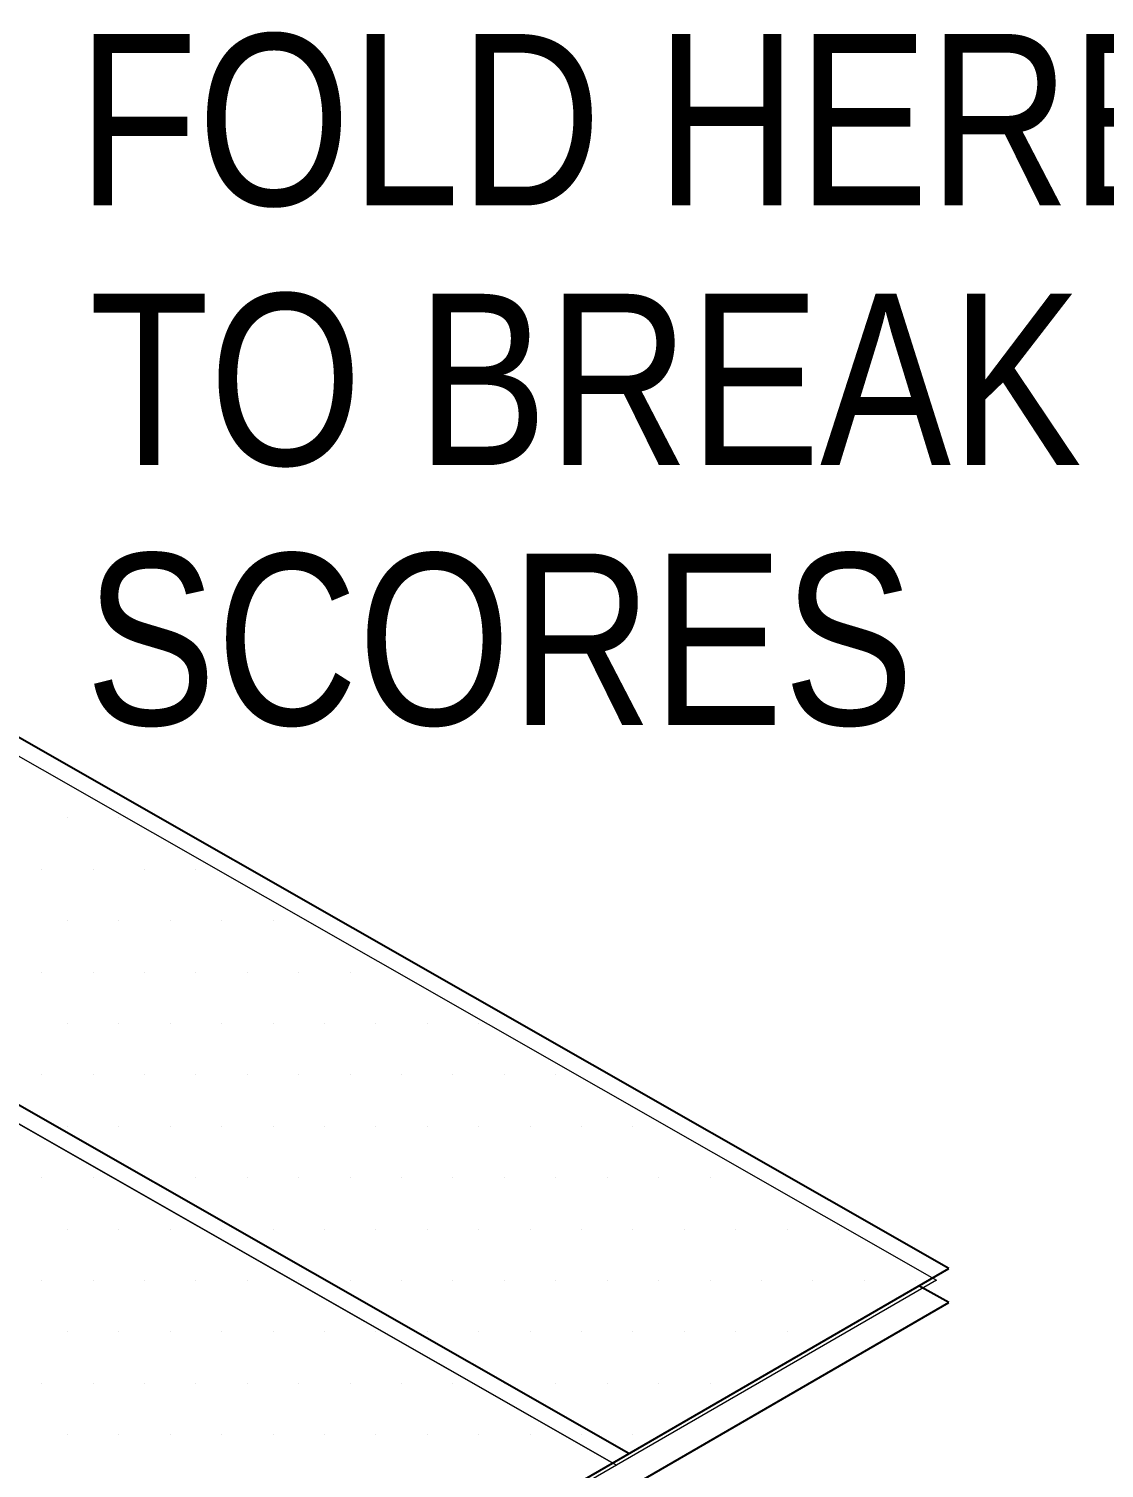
# Model space of a CAD drawing. Header units: inches. Extents: x -20.7 to 75.7, y -15.1 to 19.1.
# Drawn here: x -16.2 to -15.808, y -1.956 to -1.431 of the extents above; entities that cross this region are included whole.
import ezdxf

# ---------------------------------------------------------------- set-up
doc = ezdxf.new("R2010")
doc.units = ezdxf.units.IN
doc.header["$MEASUREMENT"] = 0
for name, color, linetype, lineweight in [('.ATI-HATCH', 7, 'Continuous', 0), ('.ATI-TEXT', 7, 'Continuous', 0), ('G-ANNO-TTLB', 7, 'Continuous', 0), ('TYVEK', 7, 'Continuous', 0)]:
    doc.layers.add(name, color=color, linetype=linetype, lineweight=lineweight)

# ---------------------------------------------------------------- blocks, each defined once
blk = doc.blocks.new('Block_400')
at = {"layer": '.ATI-TEXT', "char_height": 0.2, "attachment_point": 7}
for s, insert in [('\\C18;\\c0;\\FArial Narrow|b0|i0|c1;\\H0.062519;\\W1.000000;FOLD HERE', (-16.18222, -1.49654)), ('\\C18;\\c0;\\FArial Narrow|b0|i0|c1;\\H0.062519;\\W1.000000;TO BREAK', (-16.178, -1.59131)), ('\\C18;\\c0;\\FArial Narrow|b0|i0|c1;\\H0.062519;\\W1.000000;SCORES', (-16.17945, -1.68609))]:
    blk.add_mtext(s, dxfattribs=dict(at, insert=insert))
blk = doc.blocks.new('Block_399')
at = {"layer": '.ATI-TEXT'}
blk.add_blockref('Block_400', (0, 0), dxfattribs=at)
blk = doc.blocks.new('Block_501')
at = {"layer": '.ATI-HATCH'}
for points, knots in [([(-17.85279, -0.88913), (-17.85279, -0.88913), (-17.96947, -0.95664), (-17.96947, -0.95664), (-17.96947, -0.95664), (-18.08615, -1.02414), (-18.08615, -1.02414), (-18.08615, -1.02414), (-16.21898, -2.09033), (-16.21898, -2.09033), (-16.21898, -2.09033), (-15.98562, -1.95532), (-15.98562, -1.95532), (-15.98562, -1.95532), (-17.85279, -0.88913), (-17.85279, -0.88913)], [0, 0, 0, 0, 1, 1, 1, 2, 2, 2, 3, 3, 3, 4, 4, 4, 5, 5, 5, 5]), ([(-16.23636, -1.67801), (-16.23636, -1.67801), (-16.24635, -1.80644), (-16.24635, -1.80644), (-16.24635, -1.80644), (-15.98562, -1.95532), (-15.98562, -1.95532), (-15.98562, -1.95532), (-15.86894, -1.88782), (-15.86894, -1.88782), (-15.86894, -1.88782), (-16.23636, -1.67801), (-16.23636, -1.67801)], [0, 0, 0, 0, 1, 1, 1, 2, 2, 2, 3, 3, 3, 4, 4, 4, 4])]:
    blk.add_open_spline(points, degree=3, knots=knots, dxfattribs=at)
at = {"layer": '.ATI-HATCH', "color": 8, "lineweight": 0, "true_color": 0x818080}
for points in [[(-16.18599, -1.71913), (-16.18599, -1.71913), (-16.18599, -1.71913), (-16.18599, -1.71913)], [(-16.16723, -1.71913), (-16.16723, -1.71913), (-16.16723, -1.71913), (-16.16723, -1.71913)], [(-16.19536, -1.73789), (-16.19536, -1.73789), (-16.19536, -1.73789), (-16.19536, -1.73789)], [(-16.17661, -1.73789), (-16.17661, -1.73789), (-16.17661, -1.73789), (-16.17661, -1.73789)], [(-16.15785, -1.73789), (-16.15785, -1.73789), (-16.15785, -1.73789), (-16.15785, -1.73789)], [(-16.1391, -1.73789), (-16.1391, -1.73789), (-16.1391, -1.73789), (-16.1391, -1.73789)], [(-16.18599, -1.75665), (-16.18599, -1.75665), (-16.18599, -1.75665), (-16.18599, -1.75665)], [(-16.16723, -1.75665), (-16.16723, -1.75665), (-16.16723, -1.75665), (-16.16723, -1.75665)], [(-16.14848, -1.75665), (-16.14848, -1.75665), (-16.14848, -1.75665), (-16.14848, -1.75665)], [(-16.12972, -1.75665), (-16.12972, -1.75665), (-16.12972, -1.75665), (-16.12972, -1.75665)], [(-16.11096, -1.75665), (-16.11096, -1.75665), (-16.11096, -1.75665), (-16.11096, -1.75665)], [(-16.19536, -1.7754), (-16.19536, -1.7754), (-16.19536, -1.7754), (-16.19536, -1.7754)], [(-16.17661, -1.7754), (-16.17661, -1.7754), (-16.17661, -1.7754), (-16.17661, -1.7754)], [(-16.15785, -1.7754), (-16.15785, -1.7754), (-16.15785, -1.7754), (-16.15785, -1.7754)], [(-16.1391, -1.7754), (-16.1391, -1.7754), (-16.1391, -1.7754), (-16.1391, -1.7754)], [(-16.12034, -1.7754), (-16.12034, -1.7754), (-16.12034, -1.7754), (-16.12034, -1.7754)], [(-16.10159, -1.7754), (-16.10159, -1.7754), (-16.10159, -1.7754), (-16.10159, -1.7754)], [(-16.08283, -1.7754), (-16.08283, -1.7754), (-16.08283, -1.7754), (-16.08283, -1.7754)], [(-16.18599, -1.79416), (-16.18599, -1.79416), (-16.18599, -1.79416), (-16.18599, -1.79416)], [(-16.16723, -1.79416), (-16.16723, -1.79416), (-16.16723, -1.79416), (-16.16723, -1.79416)], [(-16.14848, -1.79416), (-16.14848, -1.79416), (-16.14848, -1.79416), (-16.14848, -1.79416)], [(-16.12972, -1.79416), (-16.12972, -1.79416), (-16.12972, -1.79416), (-16.12972, -1.79416)], [(-16.11096, -1.79416), (-16.11096, -1.79416), (-16.11096, -1.79416), (-16.11096, -1.79416)], [(-16.09221, -1.79416), (-16.09221, -1.79416), (-16.09221, -1.79416), (-16.09221, -1.79416)], [(-16.07345, -1.79416), (-16.07345, -1.79416), (-16.07345, -1.79416), (-16.07345, -1.79416)], [(-16.0547, -1.79416), (-16.0547, -1.79416), (-16.0547, -1.79416), (-16.0547, -1.79416)], [(-16.03594, -1.79416), (-16.03594, -1.79416), (-16.03594, -1.79416), (-16.03594, -1.79416)], [(-16.19536, -1.81291), (-16.19536, -1.81291), (-16.19536, -1.81291), (-16.19536, -1.81291)], [(-16.17661, -1.81291), (-16.17661, -1.81291), (-16.17661, -1.81291), (-16.17661, -1.81291)], [(-16.15785, -1.81291), (-16.15785, -1.81291), (-16.15785, -1.81291), (-16.15785, -1.81291)], [(-16.1391, -1.81291), (-16.1391, -1.81291), (-16.1391, -1.81291), (-16.1391, -1.81291)], [(-16.12034, -1.81291), (-16.12034, -1.81291), (-16.12034, -1.81291), (-16.12034, -1.81291)], [(-16.10159, -1.81291), (-16.10159, -1.81291), (-16.10159, -1.81291), (-16.10159, -1.81291)], [(-16.08283, -1.81291), (-16.08283, -1.81291), (-16.08283, -1.81291), (-16.08283, -1.81291)], [(-16.06407, -1.81291), (-16.06407, -1.81291), (-16.06407, -1.81291), (-16.06407, -1.81291)], [(-16.04532, -1.81291), (-16.04532, -1.81291), (-16.04532, -1.81291), (-16.04532, -1.81291)], [(-16.02656, -1.81291), (-16.02656, -1.81291), (-16.02656, -1.81291), (-16.02656, -1.81291)], [(-16.00781, -1.81291), (-16.00781, -1.81291), (-16.00781, -1.81291), (-16.00781, -1.81291)], [(-16.18599, -1.83167), (-16.18599, -1.83167), (-16.18599, -1.83167), (-16.18599, -1.83167)], [(-16.16723, -1.83167), (-16.16723, -1.83167), (-16.16723, -1.83167), (-16.16723, -1.83167)], [(-16.14848, -1.83167), (-16.14848, -1.83167), (-16.14848, -1.83167), (-16.14848, -1.83167)], [(-16.12972, -1.83167), (-16.12972, -1.83167), (-16.12972, -1.83167), (-16.12972, -1.83167)], [(-16.11096, -1.83167), (-16.11096, -1.83167), (-16.11096, -1.83167), (-16.11096, -1.83167)], [(-16.09221, -1.83167), (-16.09221, -1.83167), (-16.09221, -1.83167), (-16.09221, -1.83167)], [(-16.07345, -1.83167), (-16.07345, -1.83167), (-16.07345, -1.83167), (-16.07345, -1.83167)], [(-16.0547, -1.83167), (-16.0547, -1.83167), (-16.0547, -1.83167), (-16.0547, -1.83167)], [(-16.03594, -1.83167), (-16.03594, -1.83167), (-16.03594, -1.83167), (-16.03594, -1.83167)], [(-16.01719, -1.83167), (-16.01719, -1.83167), (-16.01719, -1.83167), (-16.01719, -1.83167)], [(-15.99843, -1.83167), (-15.99843, -1.83167), (-15.99843, -1.83167), (-15.99843, -1.83167)], [(-15.97967, -1.83167), (-15.97967, -1.83167), (-15.97967, -1.83167), (-15.97967, -1.83167)], [(-16.19536, -1.85042), (-16.19536, -1.85042), (-16.19536, -1.85042), (-16.19536, -1.85042)], [(-16.17661, -1.85042), (-16.17661, -1.85042), (-16.17661, -1.85042), (-16.17661, -1.85042)], [(-16.15785, -1.85042), (-16.15785, -1.85042), (-16.15785, -1.85042), (-16.15785, -1.85042)], [(-16.1391, -1.85042), (-16.1391, -1.85042), (-16.1391, -1.85042), (-16.1391, -1.85042)], [(-16.12034, -1.85042), (-16.12034, -1.85042), (-16.12034, -1.85042), (-16.12034, -1.85042)], [(-16.10159, -1.85042), (-16.10159, -1.85042), (-16.10159, -1.85042), (-16.10159, -1.85042)], [(-16.08283, -1.85042), (-16.08283, -1.85042), (-16.08283, -1.85042), (-16.08283, -1.85042)], [(-16.06407, -1.85042), (-16.06407, -1.85042), (-16.06407, -1.85042), (-16.06407, -1.85042)], [(-16.04532, -1.85042), (-16.04532, -1.85042), (-16.04532, -1.85042), (-16.04532, -1.85042)], [(-16.02656, -1.85042), (-16.02656, -1.85042), (-16.02656, -1.85042), (-16.02656, -1.85042)], [(-16.00781, -1.85042), (-16.00781, -1.85042), (-16.00781, -1.85042), (-16.00781, -1.85042)], [(-15.98905, -1.85042), (-15.98905, -1.85042), (-15.98905, -1.85042), (-15.98905, -1.85042)], [(-15.9703, -1.85042), (-15.9703, -1.85042), (-15.9703, -1.85042), (-15.9703, -1.85042)], [(-15.95154, -1.85042), (-15.95154, -1.85042), (-15.95154, -1.85042), (-15.95154, -1.85042)], [(-16.18599, -1.86918), (-16.18599, -1.86918), (-16.18599, -1.86918), (-16.18599, -1.86918)], [(-16.16723, -1.86918), (-16.16723, -1.86918), (-16.16723, -1.86918), (-16.16723, -1.86918)], [(-16.14848, -1.86918), (-16.14848, -1.86918), (-16.14848, -1.86918), (-16.14848, -1.86918)], [(-16.12972, -1.86918), (-16.12972, -1.86918), (-16.12972, -1.86918), (-16.12972, -1.86918)], [(-16.11096, -1.86918), (-16.11096, -1.86918), (-16.11096, -1.86918), (-16.11096, -1.86918)], [(-16.09221, -1.86918), (-16.09221, -1.86918), (-16.09221, -1.86918), (-16.09221, -1.86918)], [(-16.07345, -1.86918), (-16.07345, -1.86918), (-16.07345, -1.86918), (-16.07345, -1.86918)], [(-16.0547, -1.86918), (-16.0547, -1.86918), (-16.0547, -1.86918), (-16.0547, -1.86918)], [(-16.03594, -1.86918), (-16.03594, -1.86918), (-16.03594, -1.86918), (-16.03594, -1.86918)], [(-16.01719, -1.86918), (-16.01719, -1.86918), (-16.01719, -1.86918), (-16.01719, -1.86918)], [(-15.99843, -1.86918), (-15.99843, -1.86918), (-15.99843, -1.86918), (-15.99843, -1.86918)], [(-15.97967, -1.86918), (-15.97967, -1.86918), (-15.97967, -1.86918), (-15.97967, -1.86918)], [(-15.96092, -1.86918), (-15.96092, -1.86918), (-15.96092, -1.86918), (-15.96092, -1.86918)], [(-15.94216, -1.86918), (-15.94216, -1.86918), (-15.94216, -1.86918), (-15.94216, -1.86918)], [(-15.92341, -1.86918), (-15.92341, -1.86918), (-15.92341, -1.86918), (-15.92341, -1.86918)], [(-15.90465, -1.86918), (-15.90465, -1.86918), (-15.90465, -1.86918), (-15.90465, -1.86918)], [(-16.19536, -1.88793), (-16.19536, -1.88793), (-16.19536, -1.88793), (-16.19536, -1.88793)], [(-16.17661, -1.88793), (-16.17661, -1.88793), (-16.17661, -1.88793), (-16.17661, -1.88793)], [(-16.15785, -1.88793), (-16.15785, -1.88793), (-16.15785, -1.88793), (-16.15785, -1.88793)], [(-16.1391, -1.88793), (-16.1391, -1.88793), (-16.1391, -1.88793), (-16.1391, -1.88793)], [(-16.12034, -1.88793), (-16.12034, -1.88793), (-16.12034, -1.88793), (-16.12034, -1.88793)], [(-16.10159, -1.88793), (-16.10159, -1.88793), (-16.10159, -1.88793), (-16.10159, -1.88793)], [(-16.08283, -1.88793), (-16.08283, -1.88793), (-16.08283, -1.88793), (-16.08283, -1.88793)], [(-16.06407, -1.88793), (-16.06407, -1.88793), (-16.06407, -1.88793), (-16.06407, -1.88793)], [(-16.04532, -1.88793), (-16.04532, -1.88793), (-16.04532, -1.88793), (-16.04532, -1.88793)], [(-16.02656, -1.88793), (-16.02656, -1.88793), (-16.02656, -1.88793), (-16.02656, -1.88793)], [(-16.00781, -1.88793), (-16.00781, -1.88793), (-16.00781, -1.88793), (-16.00781, -1.88793)], [(-15.98905, -1.88793), (-15.98905, -1.88793), (-15.98905, -1.88793), (-15.98905, -1.88793)], [(-15.9703, -1.88793), (-15.9703, -1.88793), (-15.9703, -1.88793), (-15.9703, -1.88793)], [(-15.95154, -1.88793), (-15.95154, -1.88793), (-15.95154, -1.88793), (-15.95154, -1.88793)], [(-15.93279, -1.88793), (-15.93279, -1.88793), (-15.93279, -1.88793), (-15.93279, -1.88793)], [(-15.91403, -1.88793), (-15.91403, -1.88793), (-15.91403, -1.88793), (-15.91403, -1.88793)], [(-15.89527, -1.88793), (-15.89527, -1.88793), (-15.89527, -1.88793), (-15.89527, -1.88793)], [(-15.87652, -1.88793), (-15.87652, -1.88793), (-15.87652, -1.88793), (-15.87652, -1.88793)], [(-16.18599, -1.90669), (-16.18599, -1.90669), (-16.18599, -1.90669), (-16.18599, -1.90669)], [(-16.16723, -1.90669), (-16.16723, -1.90669), (-16.16723, -1.90669), (-16.16723, -1.90669)], [(-16.14848, -1.90669), (-16.14848, -1.90669), (-16.14848, -1.90669), (-16.14848, -1.90669)], [(-16.12972, -1.90669), (-16.12972, -1.90669), (-16.12972, -1.90669), (-16.12972, -1.90669)], [(-16.11096, -1.90669), (-16.11096, -1.90669), (-16.11096, -1.90669), (-16.11096, -1.90669)], [(-16.09221, -1.90669), (-16.09221, -1.90669), (-16.09221, -1.90669), (-16.09221, -1.90669)], [(-16.07345, -1.90669), (-16.07345, -1.90669), (-16.07345, -1.90669), (-16.07345, -1.90669)], [(-16.0547, -1.90669), (-16.0547, -1.90669), (-16.0547, -1.90669), (-16.0547, -1.90669)], [(-16.03594, -1.90669), (-16.03594, -1.90669), (-16.03594, -1.90669), (-16.03594, -1.90669)], [(-16.01719, -1.90669), (-16.01719, -1.90669), (-16.01719, -1.90669), (-16.01719, -1.90669)], [(-15.99843, -1.90669), (-15.99843, -1.90669), (-15.99843, -1.90669), (-15.99843, -1.90669)], [(-15.97967, -1.90669), (-15.97967, -1.90669), (-15.97967, -1.90669), (-15.97967, -1.90669)], [(-15.96092, -1.90669), (-15.96092, -1.90669), (-15.96092, -1.90669), (-15.96092, -1.90669)], [(-15.94216, -1.90669), (-15.94216, -1.90669), (-15.94216, -1.90669), (-15.94216, -1.90669)], [(-15.92341, -1.90669), (-15.92341, -1.90669), (-15.92341, -1.90669), (-15.92341, -1.90669)], [(-15.90465, -1.90669), (-15.90465, -1.90669), (-15.90465, -1.90669), (-15.90465, -1.90669)], [(-16.19536, -1.92545), (-16.19536, -1.92545), (-16.19536, -1.92545), (-16.19536, -1.92545)], [(-16.17661, -1.92545), (-16.17661, -1.92545), (-16.17661, -1.92545), (-16.17661, -1.92545)], [(-16.15785, -1.92545), (-16.15785, -1.92545), (-16.15785, -1.92545), (-16.15785, -1.92545)], [(-16.1391, -1.92545), (-16.1391, -1.92545), (-16.1391, -1.92545), (-16.1391, -1.92545)], [(-16.12034, -1.92545), (-16.12034, -1.92545), (-16.12034, -1.92545), (-16.12034, -1.92545)], [(-16.10159, -1.92545), (-16.10159, -1.92545), (-16.10159, -1.92545), (-16.10159, -1.92545)], [(-16.08283, -1.92545), (-16.08283, -1.92545), (-16.08283, -1.92545), (-16.08283, -1.92545)], [(-16.06407, -1.92545), (-16.06407, -1.92545), (-16.06407, -1.92545), (-16.06407, -1.92545)], [(-16.04532, -1.92545), (-16.04532, -1.92545), (-16.04532, -1.92545), (-16.04532, -1.92545)], [(-16.02656, -1.92545), (-16.02656, -1.92545), (-16.02656, -1.92545), (-16.02656, -1.92545)], [(-16.00781, -1.92545), (-16.00781, -1.92545), (-16.00781, -1.92545), (-16.00781, -1.92545)], [(-15.98905, -1.92545), (-15.98905, -1.92545), (-15.98905, -1.92545), (-15.98905, -1.92545)], [(-15.9703, -1.92545), (-15.9703, -1.92545), (-15.9703, -1.92545), (-15.9703, -1.92545)], [(-15.95154, -1.92545), (-15.95154, -1.92545), (-15.95154, -1.92545), (-15.95154, -1.92545)], [(-16.18599, -1.9442), (-16.18599, -1.9442), (-16.18599, -1.9442), (-16.18599, -1.9442)], [(-16.16723, -1.9442), (-16.16723, -1.9442), (-16.16723, -1.9442), (-16.16723, -1.9442)], [(-16.14848, -1.9442), (-16.14848, -1.9442), (-16.14848, -1.9442), (-16.14848, -1.9442)], [(-16.12972, -1.9442), (-16.12972, -1.9442), (-16.12972, -1.9442), (-16.12972, -1.9442)], [(-16.11096, -1.9442), (-16.11096, -1.9442), (-16.11096, -1.9442), (-16.11096, -1.9442)], [(-16.09221, -1.9442), (-16.09221, -1.9442), (-16.09221, -1.9442), (-16.09221, -1.9442)], [(-16.07345, -1.9442), (-16.07345, -1.9442), (-16.07345, -1.9442), (-16.07345, -1.9442)], [(-16.0547, -1.9442), (-16.0547, -1.9442), (-16.0547, -1.9442), (-16.0547, -1.9442)], [(-16.03594, -1.9442), (-16.03594, -1.9442), (-16.03594, -1.9442), (-16.03594, -1.9442)], [(-16.01719, -1.9442), (-16.01719, -1.9442), (-16.01719, -1.9442), (-16.01719, -1.9442)], [(-15.99843, -1.9442), (-15.99843, -1.9442), (-15.99843, -1.9442), (-15.99843, -1.9442)], [(-15.97967, -1.9442), (-15.97967, -1.9442), (-15.97967, -1.9442), (-15.97967, -1.9442)]]:
    blk.add_open_spline(points, degree=3, dxfattribs=at)

msp = doc.modelspace()

# ---------------------------------------------------------------- hatches: boundary and pattern name
at = {"layer": 'G-ANNO-TTLB', "true_color": 0xb9529f, "transparency": 33554687}
h = msp.add_hatch(color=233, dxfattribs=at)
edge = h.paths.add_edge_path()
edge.add_spline(control_points=[(20.03424, -15.13455), (20.03424, -15.13455), (-20.6658, -15.13455), (-20.6658, -15.13455), (-20.6658, -15.13455), (-20.6658, 19.00075), (-20.6658, 19.00075), (-20.6658, 19.00075), (20.03424, 19.00075), (20.03424, 19.00075), (20.03424, 19.00075), (20.03424, -15.13455), (20.03424, -15.13455)], knot_values=[0, 0, 0, 0, 1, 1, 1, 2, 2, 2, 3, 3, 3, 4, 4, 4, 4], degree=3, periodic=0)
edge = h.paths.add_edge_path()
edge.add_spline(control_points=[(-20.54076, 18.87571), (-20.54076, 18.87571), (-20.54076, -15.00951), (-20.54076, -15.00951), (-20.54076, -15.00951), (19.9092, -15.00951), (19.9092, -15.00951), (19.9092, -15.00951), (19.9092, 18.87571), (19.9092, 18.87571), (19.9092, 18.87571), (-20.54076, 18.87571), (-20.54076, 18.87571)], knot_values=[0, 0, 0, 0, 1, 1, 1, 2, 2, 2, 3, 3, 3, 4, 4, 4, 4], degree=3, periodic=0)
edge.add_line((-20.54076, 18.87571), (-20.54076, 18.87571))

# ---------------------------------------------------------------- linework, layer by layer
at = {"layer": 'G-ANNO-TTLB'}
for points in [[(20.03424, -15.13455), (20.03424, -15.13455), (-20.6658, -15.13455), (-20.6658, -15.13455), (-20.6658, -15.13455), (-20.6658, 19.00075), (-20.6658, 19.00075), (-20.6658, 19.00075), (20.03424, 19.00075), (20.03424, 19.00075), (20.03424, 19.00075), (20.03424, -15.13455), (20.03424, -15.13455)], [(-20.54076, 18.87571), (-20.54076, 18.87571), (-20.54076, -15.00951), (-20.54076, -15.00951), (-20.54076, -15.00951), (19.9092, -15.00951), (19.9092, -15.00951), (19.9092, -15.00951), (19.9092, 18.87571), (19.9092, 18.87571), (19.9092, 18.87571), (-20.54076, 18.87571), (-20.54076, 18.87571)]]:
    msp.add_open_spline(points, degree=3, knots=[0, 0, 0, 0, 1, 1, 1, 2, 2, 2, 3, 3, 3, 4, 4, 4, 4], dxfattribs=at)
at = {"layer": 'TYVEK', "color": 4, "lineweight": 25, "true_color": 0x00ffff}
for p, q in [((-15.86447, -1.88351), (-17.73163, -0.81732)), ((-15.98115, -1.95102), (-17.84831, -0.88483)), ((-16.21451, -2.08603), (-15.86447, -1.88351)), ((-15.86447, -1.89598), (-15.87532, -1.88979)), ((-16.21451, -2.0985), (-15.86447, -1.89598))]:
    msp.add_line(p, q, dxfattribs=at)

# ---------------------------------------------------------------- block references
at = {"layer": '.ATI-HATCH'}
msp.add_blockref('Block_501', (0, 0), dxfattribs=at)
at = {"layer": '.ATI-TEXT'}
msp.add_blockref('Block_399', (0, 0), dxfattribs=at)

doc.saveas('drawing.dxf')
